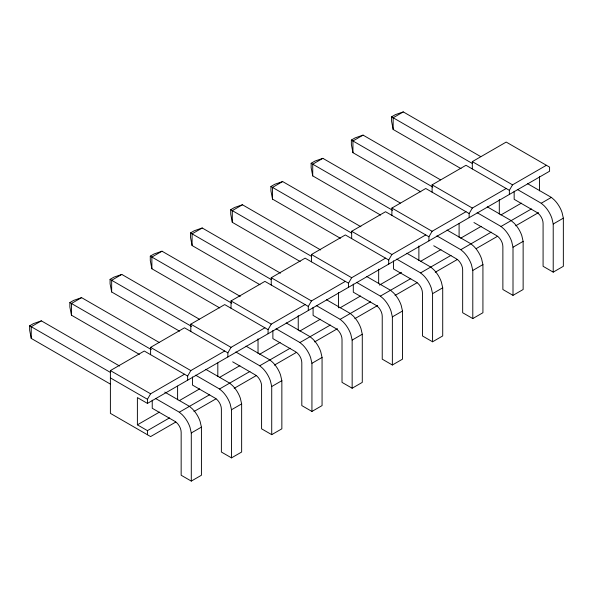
<?xml version="1.0" encoding="UTF-8"?>
<svg xmlns="http://www.w3.org/2000/svg" width="593" height="593" viewBox="0 0 593 593"><rect width="100%" height="100%" fill="white"/><g stroke="black" fill="none" stroke-linecap="round" stroke-linejoin="round"><path stroke-width="0.89" d="M169.516 417.895L147.442 430.637L137.391 424.833L137.391 397.592L147.442 403.396L147.442 399.282L150.607 393.804L184.49 374.242M187.655 380.18L187.655 376.066L190.82 370.581L224.703 351.026M227.868 356.964L227.868 352.85L231.033 347.365L264.915 327.803M268.08 333.748L268.08 329.634L271.246 324.149L305.128 304.587M308.293 310.532L308.293 306.418L311.458 300.933L345.341 281.371M348.506 287.316L348.506 283.202L351.671 277.717L385.554 258.155M388.719 264.093L388.719 259.986L391.891 254.501L425.767 234.939M428.939 240.877L428.939 236.763L432.104 231.285L465.979 211.723M469.152 217.661L469.152 213.547L472.317 208.061L506.2 188.5M509.365 194.445L509.365 190.331L512.53 184.846L546.412 165.284M110.291 384.049L31.236 338.41L29.65 330.182L29.65 325.794L33.453 323.6L41.369 320.857L119.623 366.044M139.325 354.377L71.449 315.194L69.863 306.966L69.863 302.578L73.665 300.384L81.582 297.642L159.035 342.361M179.538 331.161L111.662 291.978L110.076 283.75L110.076 279.362L113.878 277.168L121.795 274.426L199.255 319.145M219.751 307.945L151.875 268.755L150.288 260.535L150.288 256.146L154.091 253.952L162.008 251.21L240.261 296.389M259.964 284.729L192.088 245.539L190.501 237.311L190.501 232.93L194.304 230.736L202.22 227.994L280.474 273.173M300.177 261.513L232.3 222.323L230.714 214.095L230.714 209.707L234.517 207.513L242.433 204.77L320.694 249.957M340.389 238.297L272.513 199.107L270.934 190.879L270.934 186.491L274.729 184.297L282.646 181.554L360.907 226.741M380.602 215.081L312.726 175.891L311.147 167.663L311.147 163.275L314.942 161.081L322.859 158.338L400.319 203.058M420.815 191.858L352.939 152.675L351.36 144.447L351.36 140.059L355.155 137.865L363.072 135.122L440.532 179.842M461.035 168.642L393.152 129.459L391.573 121.231L391.573 116.843L395.368 114.649L403.284 111.907L480.745 156.626M41.369 320.857L31.236 326.706L31.236 338.41M81.582 297.642L71.449 303.49L71.449 315.194M121.795 274.426L111.662 280.274L111.662 291.978M162.008 251.21L151.875 257.058L151.875 268.755M202.22 227.994L192.088 233.842L192.088 245.539M242.433 204.77L232.3 210.626L232.3 222.323M282.646 181.554L272.513 187.41L272.513 199.107M322.859 158.338L312.726 164.187L312.726 175.891M363.072 135.122L352.939 140.971L352.939 152.675M403.284 111.907L393.152 117.755L393.152 129.459M175.817 422.023L150.607 436.581L110.394 413.365L110.394 370.581L144.277 351.026L187.655 376.066M150.607 354.681L150.607 347.365L184.49 327.803L227.868 352.85M190.82 331.465L190.82 324.149L224.703 304.587L268.08 329.634M231.033 308.241L231.033 300.933L264.915 281.371L308.293 306.418M271.246 285.025L271.246 277.717L305.128 258.155L348.506 283.202M311.458 261.809L311.458 254.501L345.341 234.939L388.719 259.986M351.671 238.594L351.671 231.285L385.554 211.723L428.939 236.763M391.891 215.378L391.891 208.061L425.767 188.5L469.152 213.547M432.104 192.162L432.104 184.846L465.979 165.284L509.365 190.331M472.317 168.946L472.317 161.63L506.2 142.068L549.578 167.115L549.578 171.229L147.442 403.396M137.391 424.833L159.465 412.091M179.175 400.705L199.678 388.867M219.395 377.489L239.891 365.651M259.608 354.273L280.104 342.435M299.821 331.057L320.316 319.219M340.034 307.841L360.537 296.003M379.461 285.077L401.535 272.328M420.459 261.402L440.962 249.564M460.672 238.186L481.175 226.348M500.885 214.97L521.388 203.132M155.425 398.407L179.308 412.202L209.729 394.671M195.638 375.191L219.521 388.986L249.949 371.455M235.851 351.975L259.734 365.762L290.162 348.239M276.064 328.759L299.947 342.546L330.375 325.023M316.277 305.543L340.16 319.33L370.588 301.807M356.489 282.327L380.372 296.115L410.801 278.591M396.702 259.104L420.593 272.899L451.014 255.368M436.915 235.888L460.805 249.683L491.226 232.152M477.128 212.672L501.018 226.459L531.439 208.936M517.348 189.456L541.231 203.243L551.364 197.395L554.299 199.937A19.843 11.46 60 0 1 562.016 212.39L563.35 218.157L563.35 266.294L553.217 272.143L543.084 266.294L543.084 223.331A8.954 5.174 60 0 0 536.754 212.361L514.161 199.315L514.161 191.22M193.97 411.542L216.037 398.807M234.183 388.326L256.25 375.591M274.396 365.11L296.463 352.368M314.616 341.894L337.461 328.7M354.829 318.671L377.674 305.484M395.042 295.455L417.101 282.72M435.255 272.239L457.314 259.504M476.253 248.571L497.527 236.288M515.68 225.807L538.533 212.613M152.238 400.171L152.238 408.273L174.831 421.312A8.954 5.174 60 0 1 181.161 432.282L181.161 475.245L191.294 481.093L191.294 432.964L201.427 427.116L200.093 421.341A19.843 11.46 60 0 0 192.377 408.896L189.441 406.353L164.758 392.099M192.451 376.955L192.451 385.057L215.044 398.096A8.954 5.174 60 0 1 221.374 409.066L221.374 452.029L231.507 457.878L231.507 409.748L241.64 403.892L240.306 398.125A19.843 11.46 60 0 0 232.589 385.672L229.654 383.13L205.771 369.343M232.664 361.834L255.257 374.88A8.954 5.174 60 0 1 261.587 385.85L261.587 428.813L271.72 434.662L271.72 386.525L281.853 380.676L280.519 374.909A19.843 11.46 60 0 0 272.802 362.456L269.867 359.914L245.984 346.127M272.876 330.516L272.876 338.618L295.47 351.664A8.954 5.174 60 0 1 301.807 362.634L301.807 405.59L311.933 411.446L311.933 363.309L322.066 357.46L320.731 351.693A19.843 11.46 60 0 0 313.022 339.24L310.08 336.698L286.197 322.911M362.286 334.244L362.286 382.374L352.153 388.23L352.153 340.093L362.286 334.244L360.952 328.478A19.843 11.46 60 0 0 353.235 316.025L350.293 313.482L326.409 299.687M402.499 311.029L402.499 359.158L392.366 365.006L392.366 316.877L402.499 311.029L401.165 305.254A19.843 11.46 60 0 0 393.448 292.809L390.505 290.266L366.622 276.471M442.712 287.813L442.712 335.942L432.579 341.79L432.579 293.661L442.712 287.813L441.377 282.038A19.843 11.46 60 0 0 433.661 269.593L430.726 267.05L406.835 253.255M433.735 245.754L456.328 258.793A8.954 5.174 60 0 1 462.659 269.763L462.659 312.726L472.791 318.574L472.791 270.445L482.924 264.589L481.59 258.822A19.843 11.46 60 0 0 473.874 246.377L470.938 243.827L447.048 230.04M523.137 241.373L523.137 289.51L513.004 295.358L513.004 247.229L523.137 241.373L521.803 235.606A19.843 11.46 60 0 0 514.087 223.153L511.151 220.611L487.261 206.824M553.217 272.143L553.217 224.006L563.35 218.157M191.294 481.093L201.427 475.245L201.427 427.116M231.507 457.878L241.64 452.029L241.64 403.892M271.72 434.662L281.853 428.813L281.853 380.676M311.933 411.446L322.066 405.59L322.066 357.46M472.791 318.574L482.924 312.726L482.924 264.589M527.473 183.608L551.364 197.395M472.317 161.63L512.53 184.846M391.573 116.843L472.213 163.401M432.104 184.846L472.317 208.061M351.36 140.059L432.794 187.077M473.948 222.531L496.541 235.577A8.954 5.174 60 0 1 502.871 246.547L502.871 289.51L513.004 295.358M391.891 208.061L432.104 231.285M311.147 163.275L392.581 210.293M351.671 231.285L391.891 254.501M270.934 186.491L351.567 233.049M311.458 254.501L351.671 277.717M230.714 209.707L311.355 256.265M432.579 341.79L422.446 335.942L422.446 292.979A8.954 5.174 60 0 0 416.108 282.009L393.522 268.97L393.522 260.868M271.246 277.717L311.458 300.933M190.501 232.93L271.142 279.481M392.366 365.006L382.233 359.158L382.233 316.195A8.954 5.174 60 0 0 375.895 305.232L353.302 292.186L353.302 284.084M231.033 300.933L271.246 324.149M150.288 256.146L231.73 303.164M352.153 388.23L342.02 382.374L342.02 339.418A8.954 5.174 60 0 0 335.682 328.448L313.089 315.402L313.089 307.3M190.82 324.149L231.033 347.365M110.076 279.362L191.517 326.38M150.607 347.365L190.82 370.581M69.863 302.578L151.304 349.596M110.394 370.581L150.607 393.804M29.65 325.794L110.291 372.352M110.394 377.897L147.442 399.282M541.231 203.243L544.166 205.786A19.843 11.46 60 0 1 551.883 218.239L553.217 224.006M501.018 226.459L503.954 229.009A19.843 11.46 60 0 1 511.67 241.455L513.004 247.229M460.805 249.683L463.741 252.225A19.843 11.46 60 0 1 471.457 264.671L472.791 270.445M420.593 272.899L423.528 275.441A19.843 11.46 60 0 1 431.244 287.887L432.579 293.661M380.372 296.115L383.315 298.657A19.843 11.46 60 0 1 391.032 311.11L392.366 316.877M340.16 319.33L343.102 321.873A19.843 11.46 60 0 1 350.819 334.326L352.153 340.093M299.947 342.546L302.89 345.089A19.843 11.46 60 0 1 310.599 357.542L311.933 363.309M259.734 365.762L262.669 368.312A19.843 11.46 60 0 1 270.386 380.758L271.72 386.525M219.521 388.986L222.457 391.528A19.843 11.46 60 0 1 230.173 403.974L231.507 409.748M179.308 412.202L182.244 414.744A19.843 11.46 60 0 1 189.96 427.19L191.294 432.964M539.526 176.321L539.526 190.85M499.306 199.537L499.306 214.066M459.093 223.665L459.093 237.282M418.88 245.969L418.88 260.497M378.668 269.185L378.668 283.713M338.455 292.401L338.455 307.841M298.242 315.624L298.242 330.153M258.029 338.84L258.029 353.369M217.816 362.96L217.816 376.585M177.603 386.184L177.603 399.801M147.442 430.637L147.442 434.751"/></g></svg>
